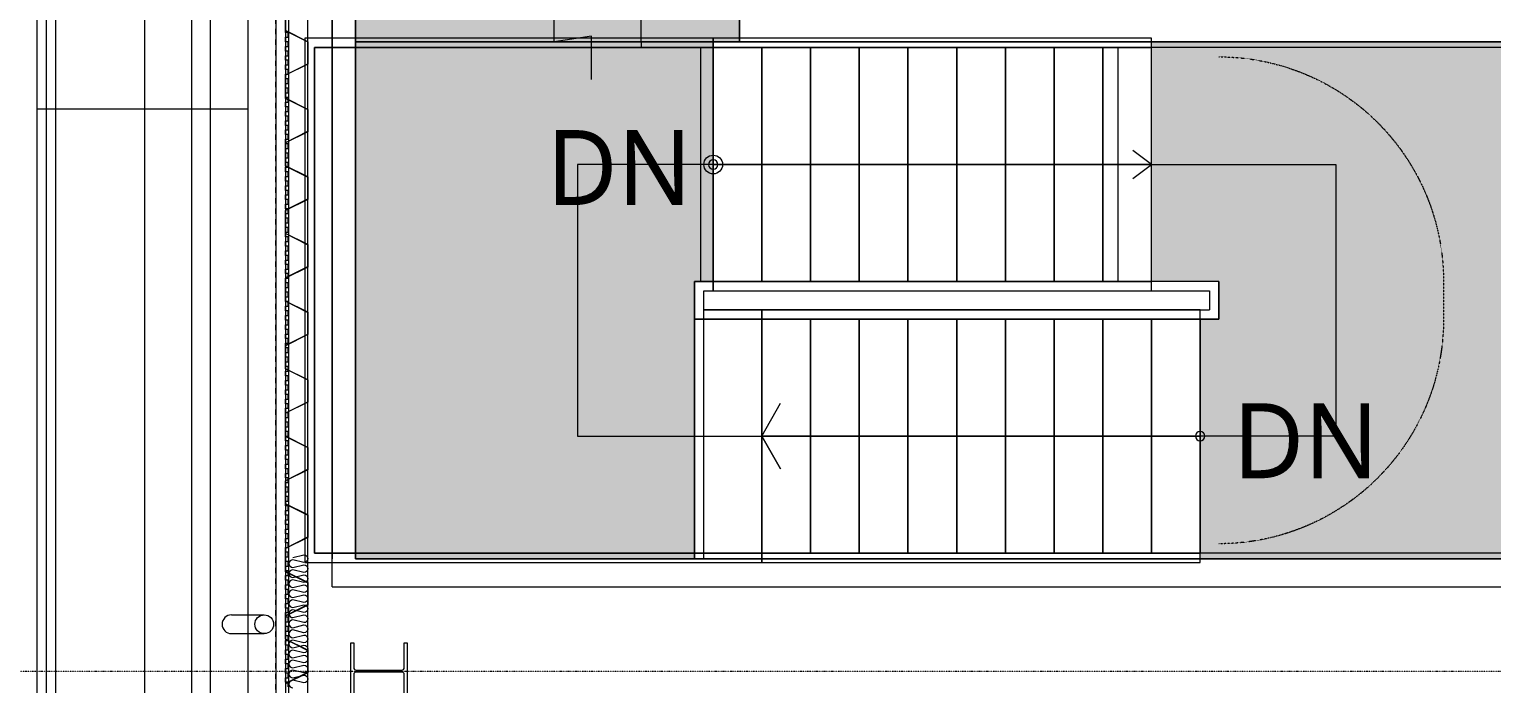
# Model space of a CAD drawing. Extents: x -32000 to 416743, y -254124 to 144214.
# Drawn here: x 133 to 7942, y 59932 to 63428 of the extents above; entities that cross this region are included whole.
import ezdxf

# ---------------------------------------------------------------- set-up
doc = ezdxf.new("R2010")
doc.units = 0
doc.header["$LTSCALE"] = 10
for name, pattern in [('H12PL4$0$JJP_三點線', [0.9, 0.3, -0.15, 0, -0.15, 0, -0.15, 0, -0.15]), ('H12PL4$0$JJP_虛線(退縮線、投影線、地下室範圍、非屬本工程、圖面分區)', [0.45, 0.3, -0.15]), ('XFM7P40ICA$0$H12PL4$0$CENTERK1', [0.0983, 0.0833, -0.005, 0.005, -0.005]), ('XFM7P40ICA$0$H12PL4$0$DOTK1', [0.01, 0.005, -0.005]), ('XFM7P40ICA$0$H12PL4$0$JJP_三點線', [0.9, 0.3, -0.15, 0, -0.15, 0, -0.15, 0, -0.15]), ('XFM7P40ICA$0$H12PL4$0$TAI_虛線', [5.644, 2.822, -2.822])]:
    doc.linetypes.add(name, pattern=pattern)
for name, color, linetype in [('H12PL4$0$A-STRS', 252, 'Continuous'), ('H12PL4$0$A-TEXT', 250, 'Continuous'), ('H12PL4$0$A-WALL-EX', 252, 'Continuous'), ('H12PL4$0$A-WALL-IN', 252, 'Continuous'), ('H12PL4$0$Hattch', 252, 'Continuous'), ('H12PL4$0$S-GRID', 252, 'Continuous'), ('H12PL4$0$S-SLAB-SHOW', 252, 'Continuous'), ('XFM7P40ICA$0$H12PL4$0$A-CLNG', 252, 'Continuous'), ('XFM7P40ICA$0$H12PL4$0$A-WALL-EX', 252, 'Continuous'), ('XFM7P40ICA$0$H12PL4$0$Hattch', 252, 'Continuous'), ('XFM7P40ICA$0$H12PL4$0$L40_19_200_HYOKI', 252, 'Continuous'), ('XFM7P40ICA$0$H12PL4$0$L40_19_DRAN', 252, 'Continuous'), ('XFM7P40ICA$0$H12PL4$0$L40_19_GW', 252, 'Continuous'), ('XFM7P40ICA$0$H12PL4$0$L40_19_HYOKI', 252, 'Continuous'), ('XFM7P40ICA$0$H12PL4$0$L40_19_KAIDAN', 252, 'Continuous'), ('XFM7P40ICA$0$H12PL4$0$L40_19_MEJI', 252, 'Continuous'), ('XFM7P40ICA$0$H12PL4$0$L40_19_SIAGE1', 252, 'Continuous'), ('XFM7P40ICA$0$H12PL4$0$L40_19_SIAGE2', 252, 'Continuous'), ('XFM7P40ICA$0$H12PL4$0$L40_19_SIAGE3', 252, 'Continuous'), ('XFM7P40ICA$0$H12PL4$0$L40_19_STEEL2', 252, 'Continuous'), ('XFM7P40ICA$0$H12PL4$0$L40_19_SUGATA3', 252, 'Continuous'), ('XFM7P40ICA$0$H12PL4$0$S-GRID', 252, 'Continuous')]:
    doc.layers.add(name, color=color, linetype=linetype)
doc.styles.add('H12PL4$0$Standard', font='isocp.shx', dxfattribs={"bigfont": 'chineset.shx'})

# ---------------------------------------------------------------- blocks, each defined once
blk = doc.blocks.new('H12PL4')
at = {"layer": 'H12PL4$0$Hattch', "linetype": 'Continuous', "lineweight": 0}
for points in [[(1875, 66747), (1875, 63360), (3925, 63360), (3925, 67380), (2250, 67380), (2250, 66747)], [(1875, 60600), (3685, 60600), (3685, 62080), (3785, 62080), (3785, 63360), (1875, 63360)], [(6125, 63360), (6125, 62080), (6485, 62080), (6485, 61880), (6385, 61880), (6385, 60600), (8750, 60600), (8750, 63360)]]:
    blk.add_hatch(color=256, dxfattribs=at).paths.add_polyline_path(points)
at = {"layer": 'H12PL4$0$A-STRS', "lineweight": 0}
for p, q in [((3785, 63380), (1605, 63380)), ((1605, 63380), (1605, 60580)), ((6125, 63380), (3785, 63380)), ((3785, 63380), (3785, 63330)), ((6125, 63380), (3785, 63380)), ((3785, 63380), (3785, 63330)), ((3785, 63330), (3785, 63380)), ((6125, 63330), (6125, 63380)), ((6125, 63330), (6125, 63380)), ((1655, 60630), (1655, 63330)), ((1655, 63330), (3785, 63330)), ((1655, 63330), (1655, 60630)), ((3717.3, 63330), (1655, 63330)), ((1655, 63330), (1655, 60630)), ((3785, 63330), (1655, 63330)), ((3785, 63330), (3717.3, 63330)), ((3785, 63330), (6125, 63330)), ((3785, 63330), (3785, 62080)), ((6125, 63330), (3785, 63330)), ((4045, 63330), (3785, 63330)), ((3785, 63330), (3785, 62080)), ((3785, 63330), (6125, 63330)), ((6125, 63330), (3785, 63330)), ((3785, 62080), (3785, 63330)), ((3785, 62080), (3785, 63330)), ((3785, 62080), (3785, 63330)), ((4045, 63330), (3785, 63330)), ((3785, 63330), (3785, 62080)), ((3785, 62080), (3785, 63330)), ((4045, 62080), (4045, 63330)), ((4305, 63330), (4045, 63330)), ((4045, 63330), (4045, 62080)), ((4045, 62080), (4045, 63330)), ((4045, 62080), (4045, 63330)), ((4305, 63330), (4045, 63330)), ((4045, 63330), (4045, 62080)), ((4045, 62080), (4045, 63330)), ((4305, 62080), (4305, 63330)), ((4565, 63330), (4305, 63330)), ((4305, 63330), (4305, 62080)), ((4305, 62080), (4305, 63330)), ((4305, 62080), (4305, 63330)), ((4565, 63330), (4305, 63330)), ((4305, 63330), (4305, 62080)), ((4305, 62080), (4305, 63330)), ((4565, 62080), (4565, 63330)), ((4825, 63330), (4565, 63330)), ((4565, 63330), (4565, 62080)), ((4565, 62080), (4565, 63330)), ((4565, 62080), (4565, 63330)), ((4825, 63330), (4565, 63330)), ((4565, 63330), (4565, 62080)), ((4565, 62080), (4565, 63330)), ((4825, 62080), (4825, 63330)), ((5085, 63330), (4825, 63330)), ((4825, 63330), (4825, 62080)), ((4825, 62080), (4825, 63330)), ((4825, 62080), (4825, 63330)), ((5085, 63330), (4825, 63330)), ((4825, 63330), (4825, 62080)), ((4825, 62080), (4825, 63330)), ((5085, 62080), (5085, 63330)), ((5345, 63330), (5085, 63330)), ((5085, 63330), (5085, 62080)), ((5085, 62080), (5085, 63330)), ((5085, 62080), (5085, 63330)), ((5345, 63330), (5085, 63330)), ((5085, 63330), (5085, 62080)), ((5085, 62080), (5085, 63330)), ((5345, 62080), (5345, 63330)), ((5605, 63330), (5345, 63330)), ((5345, 63330), (5345, 62080)), ((5345, 62080), (5345, 63330)), ((5345, 62080), (5345, 63330)), ((5605, 63330), (5345, 63330)), ((5345, 63330), (5345, 62080)), ((5345, 62080), (5345, 63330)), ((5605, 62080), (5605, 63330)), ((5865, 63330), (5605, 63330)), ((5605, 63330), (5605, 62080)), ((5605, 62080), (5605, 63330)), ((5605, 62080), (5605, 63330)), ((5865, 63330), (5605, 63330)), ((5605, 63330), (5605, 62080)), ((5605, 62080), (5605, 63330)), ((5865, 62080), (5865, 63330)), ((6125, 63330), (5865, 63330)), ((5865, 63330), (5865, 62080)), ((5865, 62080), (5865, 63330)), ((5865, 62080), (5865, 63330)), ((6125, 63330), (5865, 63330)), ((5865, 63330), (5865, 62080)), ((5865, 62080), (5865, 63330)), ((6125, 62080), (6125, 63330)), ((6125, 62080), (6125, 63330)), ((6125, 62080), (6125, 63330)), ((6125, 62080), (6125, 63330)), ((6125, 62705), (6025, 62780)), ((6125, 62705), (6025, 62780)), ((3785, 62705), (3060, 62705)), ((3060, 62705), (3060, 61255)), ((4045, 62705), (3785, 62705)), ((5865, 62705), (3785, 62705)), ((5865, 62705), (4045, 62705)), ((6125, 62705), (5865, 62705)), ((6125, 62705), (5865, 62705)), ((6025, 62630), (6125, 62705)), ((6025, 62630), (6125, 62705)), ((3785, 62080), (3685, 62080)), ((3685, 62080), (3685, 61880)), ((3685, 61880), (3685, 62080)), ((3685, 62080), (3717.3, 62080)), ((3685, 61880), (3685, 62080)), ((3685, 62080), (3785, 62080)), ((3717.3, 62080), (3785, 62080)), ((3735, 61930), (3735, 62030)), ((3735, 62030), (3785, 62030)), ((6125, 62080), (3785, 62080)), ((3785, 62080), (3785, 62030)), ((3785, 62080), (6125, 62080)), ((3785, 62080), (4045, 62080)), ((6125, 62080), (3785, 62080)), ((3785, 62080), (3785, 62030)), ((3785, 62030), (3785, 62080)), ((3785, 62080), (6125, 62080)), ((3785, 62080), (4045, 62080)), ((3785, 62030), (6125, 62030)), ((3785, 62030), (6125, 62030)), ((4045, 62080), (4305, 62080)), ((4045, 62080), (4305, 62080)), ((4305, 62080), (4565, 62080)), ((4305, 62080), (4565, 62080)), ((4565, 62080), (4825, 62080)), ((4565, 62080), (4825, 62080)), ((4825, 62080), (5085, 62080)), ((4825, 62080), (5085, 62080)), ((5085, 62080), (5345, 62080)), ((5085, 62080), (5345, 62080)), ((5345, 62080), (5605, 62080)), ((5345, 62080), (5605, 62080)), ((5605, 62080), (5865, 62080)), ((5605, 62080), (5865, 62080)), ((5865, 62080), (6125, 62080)), ((5865, 62080), (6125, 62080)), ((6125, 62030), (6125, 62080)), ((6125, 62030), (6125, 62080)), ((3685, 61880), (4045, 61880)), ((4045, 61880), (3685, 61880)), ((4045, 61880), (3685, 61880)), ((4045, 61930), (3735, 61930)), ((4045, 61880), (4045, 61930)), ((6385, 61930), (4045, 61930)), ((4045, 61930), (4045, 61880)), ((4045, 61880), (6385, 61880)), ((6385, 61880), (4045, 61880)), ((4045, 61880), (4045, 60630)), ((4045, 61880), (4045, 60630)), ((4045, 60630), (4045, 61880)), ((4305, 61880), (4045, 61880)), ((4045, 61880), (4045, 60630)), ((4305, 61880), (4305, 60630)), ((4305, 60630), (4305, 61880)), ((4305, 61880), (4305, 60630)), ((4565, 61880), (4305, 61880)), ((4565, 61880), (4565, 60630)), ((4565, 60630), (4565, 61880)), ((4565, 61880), (4565, 60630)), ((4825, 61880), (4565, 61880)), ((4825, 61880), (4825, 60630)), ((4825, 60630), (4825, 61880)), ((4825, 61880), (4825, 60630)), ((5085, 61880), (4825, 61880)), ((5085, 61880), (5085, 60630)), ((5085, 60630), (5085, 61880)), ((5085, 61880), (5085, 60630)), ((5345, 61880), (5085, 61880)), ((5345, 61880), (5345, 60630)), ((5345, 60630), (5345, 61880)), ((5345, 61880), (5345, 60630)), ((5605, 61880), (5345, 61880)), ((5605, 61880), (5605, 60630)), ((5605, 60630), (5605, 61880)), ((5605, 61880), (5605, 60630)), ((5865, 61880), (5605, 61880)), ((5865, 61880), (5865, 60630)), ((5865, 60630), (5865, 61880)), ((5865, 61880), (5865, 60630)), ((6125, 61880), (5865, 61880)), ((6125, 61880), (6125, 60630)), ((6125, 60630), (6125, 61880)), ((6125, 61880), (6125, 60630)), ((6385, 61880), (6125, 61880)), ((6385, 61880), (6385, 61930)), ((6385, 60630), (6385, 61880)), ((6385, 60630), (6385, 61880)), ((3060, 61255), (4045, 61255)), ((4045, 61255), (6125, 61255)), ((6125, 61255), (6385, 61255)), ((4045, 60630), (1655, 60630)), ((1655, 60630), (4045, 60630)), ((1655, 60630), (4045, 60630)), ((4045, 60580), (4045, 60630)), ((6385, 60630), (4045, 60630)), ((4045, 60630), (4045, 60580)), ((4045, 60630), (6385, 60630)), ((4045, 60630), (4305, 60630)), ((4305, 60630), (4565, 60630)), ((4565, 60630), (4825, 60630)), ((4825, 60630), (5085, 60630)), ((5085, 60630), (5345, 60630)), ((5345, 60630), (5605, 60630)), ((5605, 60630), (5865, 60630)), ((5865, 60630), (6125, 60630)), ((6125, 60630), (6385, 60630)), ((6385, 60580), (6385, 60630)), ((1605, 60580), (4045, 60580)), ((4045, 60580), (6385, 60580))]:
    blk.add_line(p, q, dxfattribs=at)
at = {"layer": 'H12PL4$0$A-STRS', "linetype": 'H12PL4$0$JJP_虛線(退縮線、投影線、地下室範圍、非屬本工程、圖面分區)', "lineweight": 0}
for p, q in [((3717.3, 63330), (3717.3, 62080)), ((5945.9, 63330), (5945.9, 62080)), ((5945.9, 63330), (5945.9, 62080)), ((4045, 61880), (4045, 60630))]:
    blk.add_line(p, q, dxfattribs=at)
at = {"layer": 'H12PL4$0$A-STRS', "lineweight": 0, "flags": 128}
for points in [[(3785, 62680, 1), (3785, 62730, 1)], [(6385, 61280, 1), (6385, 61230, 1)]]:
    blk.add_lwpolyline(points, format="xyb", close=True, dxfattribs=at)
at = {"layer": 'H12PL4$0$A-WALL-EX', "lineweight": 0, "flags": 128}
for points in [[(1500, 67500), (1500, 59500)], [(1620, 59620), (1620, 67380)]]:
    blk.add_lwpolyline(points, dxfattribs=at)
at = {"layer": 'H12PL4$0$A-WALL-IN', "lineweight": 0, "flags": 128}
for points in [[(1750, 66837), (1750, 60600)], [(1875, 60600), (1875, 66747)], [(3925, 63660), (3925, 63360)], [(3925, 63360), (4075, 63360)], [(4075, 63360), (8925, 63360)], [(1750, 60450), (1750, 60600)], [(8925, 60600), (1875, 60600)], [(1750, 60450), (14140, 60450)]]:
    blk.add_lwpolyline(points, dxfattribs=at)
at = {"layer": 'H12PL4$0$S-GRID', "linetype": 'H12PL4$0$JJP_三點線', "lineweight": 0}
blk.add_line((-29000, 60000), (289600, 60000), dxfattribs=at)
at = {"layer": 'H12PL4$0$S-SLAB-SHOW', "lineweight": 0}
for p, q in [((750, -2300), (750, 82649.8)), ((1100, -2300), (1100, 82649.8))]:
    blk.add_line(p, q, dxfattribs=at)
at = {"layer": 'H12PL4$0$S-SLAB-SHOW', "lineweight": 0, "flags": 128}
for points in [[(1875, 66747), (1875, 63360), (3925, 63360), (3925, 67380), (2250, 67380), (2250, 66747)], [(1875, 60600), (3685, 60600), (3685, 62080), (3785, 62080), (3785, 63360), (1875, 63360)], [(6125, 63360), (8750, 63360), (8750, 60600), (6385, 60600), (6385, 61880), (6485, 61880), (6485, 62080), (6125, 62080)]]:
    blk.add_lwpolyline(points, close=True, dxfattribs=at)
at = {"layer": 'H12PL4$0$A-TEXT', "linetype": 'Continuous', "lineweight": 0, "char_height": 400, "attachment_point": 4, "style": 'H12PL4$0$Standard'}
for insert in [(2894.1, 62688.8), (6560.5, 61229.7)]:
    blk.add_mtext('\\A1;{\\fMicrosoft JhengHei|b0|i0|c136|p34;DN}', dxfattribs=dict(at, insert=insert))
blk = doc.blocks.new('XFM7P40ICA$0$H12PL4')
at = {"layer": 'XFM7P40ICA$0$H12PL4$0$A-CLNG', "linetype": 'XFM7P40ICA$0$H12PL4$0$TAI_虛線', "lineweight": 0, "flags": 128}
blk.add_lwpolyline([(1450, 59450), (1450, 67550)], dxfattribs=at)
at = {"layer": 'XFM7P40ICA$0$H12PL4$0$A-WALL-EX', "lineweight": 0}
for p, q in [((750, -2300), (750, 82649.8)), ((1100, -2300), (1100, 82649.8))]:
    blk.add_line(p, q, dxfattribs=at)
at = {"layer": 'XFM7P40ICA$0$H12PL4$0$A-WALL-EX', "lineweight": 0, "flags": 128}
for points in [[(1500, 67500), (1500, 59500)], [(1620, 59620), (1620, 67380)]]:
    blk.add_lwpolyline(points, dxfattribs=at)
at = {"layer": 'XFM7P40ICA$0$H12PL4$0$Hattch', "lineweight": 0}
for p, q in [((1500, 63419), (1500, 63542.7)), ((1501.7, 63541.7), (1501.7, 63420)), ((1618.3, 63359.8), (1500, 63419)), ((1620, 63360.9), (1501.7, 63420)), ((1618.3, 63359.8), (1618.3, 63241.9)), ((1620, 63360.9), (1620, 63240.9)), ((1618.3, 63241.9), (1500, 63182.7)), ((1500, 63057.9), (1500, 63181.7)), ((1620, 63240.9), (1501.7, 63181.7)), ((1501.7, 63180.7), (1501.7, 63059)), ((1618.3, 62998.8), (1500, 63057.9)), ((1620, 62999.8), (1501.7, 63059)), ((1618.3, 62998.8), (1618.3, 62880.9)), ((1620, 62999.8), (1620, 62879.8)), ((1618.3, 62880.9), (1500, 62821.7)), ((1620, 62879.8), (1501.7, 62820.7)), ((1500, 62696.9), (1500, 62820.7)), ((1501.7, 62819.6), (1501.7, 62697.9)), ((1618.3, 62637.7), (1500, 62696.9)), ((1620, 62638.8), (1501.7, 62697.9)), ((1618.3, 62637.7), (1618.3, 62519.8)), ((1620, 62638.8), (1620, 62518.8)), ((1618.3, 62519.8), (1500, 62460.7)), ((1620, 62518.8), (1501.7, 62459.6)), ((1500, 62335.9), (1500, 62459.6)), ((1501.7, 62458.6), (1501.7, 62336.9)), ((1618.3, 62276.7), (1500, 62335.9)), ((1620, 62277.7), (1501.7, 62336.9)), ((1618.3, 62276.7), (1618.3, 62158.8)), ((1620, 62277.7), (1620, 62157.7)), ((1618.3, 62158.8), (1500, 62099.6)), ((1500, 61974.8), (1500, 62098.6)), ((1620, 62157.7), (1501.7, 62098.6)), ((1501.7, 62097.5), (1501.7, 61975.9)), ((1618.3, 61915.7), (1500, 61974.8)), ((1620, 61916.7), (1501.7, 61975.9)), ((1618.3, 61915.7), (1618.3, 61797.7)), ((1620, 61916.7), (1620, 61796.7)), ((1618.3, 61797.7), (1500, 61738.6)), ((1620, 61796.7), (1501.7, 61737.5)), ((1500, 61613.8), (1500, 61737.5)), ((1501.7, 61736.5), (1501.7, 61614.8)), ((1618.3, 61554.6), (1500, 61613.8)), ((1620, 61555.7), (1501.7, 61614.8)), ((1618.3, 61554.6), (1618.3, 61436.7)), ((1620, 61555.7), (1620, 61435.7)), ((1618.3, 61436.7), (1500, 61377.5)), ((1620, 61435.7), (1501.7, 61376.5)), ((1500, 61252.8), (1500, 61376.5)), ((1501.7, 61375.5), (1501.7, 61253.8)), ((1618.3, 61193.6), (1500, 61252.8)), ((1620, 61194.6), (1501.7, 61253.8)), ((1618.3, 61193.6), (1618.3, 61075.7)), ((1620, 61194.6), (1620, 61074.6)), ((1618.3, 61075.7), (1500, 61016.5)), ((1620, 61074.6), (1501.7, 61015.5)), ((1500, 60891.7), (1500, 61015.5)), ((1501.7, 61014.4), (1501.7, 60892.8)), ((1618.3, 60832.6), (1500, 60891.7)), ((1620, 60833.6), (1501.7, 60892.8)), ((1618.3, 60832.6), (1618.3, 60714.6)), ((1620, 60833.6), (1620, 60713.6)), ((1618.3, 60714.6), (1500, 60655.5)), ((1620, 60713.6), (1501.7, 60654.4)), ((1500, 60530.7), (1500, 60654.4)), ((1501.7, 60653.4), (1501.7, 60531.7)), ((1618.3, 60471.5), (1500, 60530.7)), ((1620, 60472.6), (1501.7, 60531.7)), ((1618.3, 60471.5), (1618.3, 60353.6)), ((1620, 60472.6), (1620, 60352.6)), ((1618.3, 60353.6), (1500, 60294.4)), ((1500, 60169.6), (1500, 60293.4)), ((1620, 60352.6), (1501.7, 60293.4)), ((1501.7, 60292.4), (1501.7, 60170.7)), ((1618.3, 60110.5), (1500, 60169.6)), ((1620, 60111.5), (1501.7, 60170.7)), ((1618.3, 60110.5), (1618.3, 59992.6)), ((1620, 60111.5), (1620, 59991.5)), ((1618.3, 59992.6), (1500, 59933.4)), ((1620, 59991.5), (1501.7, 59932.4))]:
    blk.add_line(p, q, dxfattribs=at)
at = {"layer": 'XFM7P40ICA$0$H12PL4$0$L40_19_200_HYOKI', "lineweight": 0, "flags": 128}
blk.add_lwpolyline([(3134.9, 63160), (3134.9, 63390), (2934.9, 63360), (2934.9, 63660)], dxfattribs=at)
at = {"layer": 'XFM7P40ICA$0$H12PL4$0$L40_19_DRAN', "lineweight": 0}
for p, q in [((1212.5, 60300), (1387.5, 60300)), ((1212.5, 60200), (1387.5, 60200))]:
    blk.add_line(p, q, dxfattribs=at)
blk.add_circle((1387.5, 60250), 50, dxfattribs=at)
blk.add_arc((1212.5, 60250), 50, 90, 270, dxfattribs=at)
at = {"layer": 'XFM7P40ICA$0$H12PL4$0$L40_19_GW', "lineweight": 0, "flags": 128}
blk.add_lwpolyline([(1540.1, 60607), (1598.9, 60621.4, -1), (1598.9, 60580.2), (1540.1, 60594.6, 1), (1540.1, 60553.4), (1598.9, 60567.8, -1), (1598.9, 60526.6), (1540.1, 60541, 1), (1540.1, 60499.8), (1598.9, 60514.2, -1), (1598.9, 60473), (1540.1, 60487.4, 1), (1540.1, 60446.2), (1598.9, 60460.6, -1), (1598.9, 60419.4), (1540.1, 60433.8, 1), (1540.1, 60392.6), (1598.9, 60407, -1), (1598.9, 60365.8), (1540.1, 60380.2, 1), (1540.1, 60339), (1598.9, 60353.4, -1), (1598.9, 60312.2), (1540.1, 60326.6, 1), (1540.1, 60285.4), (1598.9, 60299.8, -1), (1598.9, 60258.6), (1540.1, 60273, 1), (1540.1, 60231.8), (1598.9, 60246.2, -1), (1598.9, 60205), (1540.1, 60219.4, 1), (1540.1, 60178.2), (1598.9, 60192.6, -1), (1598.9, 60151.4), (1540.1, 60165.8, 1), (1540.1, 60124.6), (1598.9, 60139, -1), (1598.9, 60097.8), (1540.1, 60112.2, 1), (1540.1, 60071), (1598.9, 60085.4, -1), (1598.9, 60044.2), (1540.1, 60058.6, 1), (1540.1, 60017.4), (1598.9, 60031.8, -1), (1598.9, 59990.6), (1540.1, 60005, 1), (1540.1, 59963.8), (1598.9, 59978.2, -1), (1598.9, 59937), (1540.1, 59951.4, 1), (1540.1, 59910.2)], format="xyb", dxfattribs=at)
at = {"layer": 'XFM7P40ICA$0$H12PL4$0$L40_19_HYOKI', "lineweight": 0}
for p, q in [((3785, 62705), (7110, 62705)), ((7110, 62705), (7110, 61255))]:
    blk.add_line(p, q, dxfattribs=at)
at = {"layer": 'XFM7P40ICA$0$H12PL4$0$L40_19_HYOKI', "lineweight": 0, "flags": 128}
blk.add_lwpolyline([(7110, 61255), (4045, 61255), (4145, 61080), (4045, 61255), (4145, 61430)], dxfattribs=at)
at = {"layer": 'XFM7P40ICA$0$H12PL4$0$L40_19_HYOKI', "lineweight": 0}
blk.add_circle((3785, 62705), 50, dxfattribs=at)
at = {"layer": 'XFM7P40ICA$0$H12PL4$0$L40_19_KAIDAN', "lineweight": 0}
for p, q in [((3400, 63360), (3400, 63330)), ((8720, 63330), (3400, 63330)), ((3785, 62080), (3785, 63330)), ((4045, 62080), (4045, 63330)), ((4305, 62080), (4305, 63330)), ((4565, 62080), (4565, 63330)), ((4825, 62080), (4825, 63330)), ((5085, 62080), (5085, 63330)), ((5345, 62080), (5345, 63330)), ((5605, 62080), (5605, 63330)), ((5865, 62080), (5865, 63330)), ((6125, 62080), (6125, 63330)), ((6485, 62080), (3685, 62080)), ((3685, 62080), (3685, 60600)), ((3735, 60600), (3735, 62030)), ((3735, 62030), (6435, 62030)), ((6435, 62030), (6435, 61930)), ((6485, 62080), (6485, 61880)), ((3735, 61930), (6435, 61930)), ((6485, 61880), (3735, 61880)), ((4045, 61880), (4045, 60630)), ((4305, 61880), (4305, 60630)), ((4565, 61880), (4565, 60630)), ((4825, 61880), (4825, 60630)), ((5085, 61880), (5085, 60630)), ((5345, 61880), (5345, 60630)), ((5605, 61880), (5605, 60630)), ((5865, 61880), (5865, 60630)), ((6125, 61880), (6125, 60630)), ((6385, 61880), (6385, 60630)), ((8720, 60630), (3735, 60630))]:
    blk.add_line(p, q, dxfattribs=at)
at = {"layer": 'XFM7P40ICA$0$H12PL4$0$L40_19_KAIDAN', "linetype": 'XFM7P40ICA$0$H12PL4$0$DOTK1', "lineweight": 0, "flags": 128}
blk.add_lwpolyline([(6485, 63280, -0.414214), (7685, 62080), (7685, 61880, -0.414214), (6485, 60680)], format="xyb", dxfattribs=at)
at = {"layer": 'XFM7P40ICA$0$H12PL4$0$L40_19_MEJI', "lineweight": 0}
for p, q in [((750, 45000), (750, 81550)), ((1000, 59050), (1000, 74500)), ((1300, 63000), (175, 63000))]:
    blk.add_line(p, q, dxfattribs=at)
at = {"layer": 'XFM7P40ICA$0$H12PL4$0$L40_19_SIAGE1', "lineweight": 0}
for p, q in [((1875, 66747), (1875, 60600)), ((3400, 63360), (3400, 63510)), ((8925, 63360), (3400, 63360)), ((1875, 60600), (8925, 60600))]:
    blk.add_line(p, q, dxfattribs=at)
at = {"layer": 'XFM7P40ICA$0$H12PL4$0$L40_19_SIAGE2', "lineweight": 0, "flags": 128}
blk.add_lwpolyline([(1514.5, 59915.2), (1514.5, 59940), (1500, 59940), (1500, 59964.8), (1514.5, 59964.8), (1514.5, 59989.6), (1500, 59989.6), (1500, 60014.4), (1514.5, 60014.4), (1514.5, 60039.2), (1500, 60039.2), (1500, 60064), (1514.5, 60064), (1514.5, 60088.8), (1500, 60088.8), (1500, 60113.6), (1514.5, 60113.6), (1514.5, 60138.4), (1500, 60138.4), (1500, 60163.2), (1514.5, 60163.2), (1514.5, 60188), (1500, 60188), (1500, 60212.8), (1514.5, 60212.8), (1514.5, 60237.6), (1500, 60237.6), (1500, 60262.4), (1514.5, 60262.4), (1514.5, 60287.2), (1500, 60287.2), (1500, 60312), (1514.5, 60312), (1514.5, 60336.8), (1500, 60336.8), (1500, 60361.6), (1514.5, 60361.6), (1514.5, 60386.4), (1500, 60386.4), (1500, 60411.2), (1514.5, 60411.2), (1514.5, 60436), (1500, 60436), (1500, 60460.8), (1514.5, 60460.8), (1514.5, 60485.6), (1500, 60485.6), (1500, 60510.4), (1514.5, 60510.4), (1514.5, 60535.2), (1500, 60535.2), (1500, 60560), (1514.5, 60560), (1514.5, 60584.8), (1500, 60584.8), (1500, 60609.6), (1514.5, 60609.6), (1514.5, 60634.4), (1500, 60634.4), (1500, 60659.2), (1514.5, 60659.2), (1514.5, 60684), (1500, 60684), (1500, 60708.8), (1514.5, 60708.8), (1514.5, 60733.6), (1500, 60733.6), (1500, 60758.4), (1514.5, 60758.4), (1514.5, 60783.2), (1500, 60783.2), (1500, 60808), (1514.5, 60808), (1514.5, 60832.8), (1500, 60832.8), (1500, 60857.6), (1514.5, 60857.6), (1514.5, 60882.4), (1500, 60882.4), (1500, 60907.2), (1514.5, 60907.2), (1514.5, 60932), (1500, 60932), (1500, 60956.8), (1514.5, 60956.8), (1514.5, 60981.6), (1500, 60981.6), (1500, 61006.4), (1514.5, 61006.4), (1514.5, 61031.2), (1500, 61031.2), (1500, 61056), (1514.5, 61056), (1514.5, 61080.8), (1500, 61080.8), (1500, 61105.6), (1514.5, 61105.6), (1514.5, 61130.4), (1500, 61130.4), (1500, 61155.2), (1514.5, 61155.2), (1514.5, 61180), (1500, 61180), (1500, 61204.8), (1514.5, 61204.8), (1514.5, 61229.6), (1500, 61229.6), (1500, 61254.4), (1514.5, 61254.4), (1514.5, 61279.2), (1500, 61279.2), (1500, 61304), (1514.5, 61304), (1514.5, 61328.8), (1500, 61328.8), (1500, 61353.6), (1514.5, 61353.6), (1514.5, 61378.4), (1500, 61378.4), (1500, 61403.2), (1514.5, 61403.2), (1514.5, 61428), (1500, 61428), (1500, 61452.8), (1514.5, 61452.8), (1514.5, 61477.6), (1500, 61477.6), (1500, 61502.4), (1514.5, 61502.4), (1514.5, 61527.2), (1500, 61527.2), (1500, 61552), (1514.5, 61552), (1514.5, 61576.8), (1500, 61576.8), (1500, 61601.6), (1514.5, 61601.6), (1514.5, 61626.4), (1500, 61626.4), (1500, 61651.2), (1514.5, 61651.2), (1514.5, 61676), (1500, 61676), (1500, 61700.8), (1514.5, 61700.8), (1514.5, 61725.6), (1500, 61725.6), (1500, 61750.4), (1514.5, 61750.4), (1514.5, 61775.2), (1500, 61775.2), (1500, 61800), (1514.5, 61800), (1514.5, 61824.8), (1500, 61824.8), (1500, 61849.6), (1514.5, 61849.6), (1514.5, 61874.4), (1500, 61874.4), (1500, 61899.2), (1514.5, 61899.2), (1514.5, 61924), (1500, 61924), (1500, 61948.8), (1514.5, 61948.8), (1514.5, 61973.6), (1500, 61973.6), (1500, 61998.4), (1514.5, 61998.4), (1514.5, 62023.2), (1500, 62023.2), (1500, 62048), (1514.5, 62048), (1514.5, 62072.8), (1500, 62072.8), (1500, 62097.6), (1514.5, 62097.6), (1514.5, 62122.4), (1500, 62122.4), (1500, 62145.6), (1514.5, 62145.6), (1514.5, 62170.4), (1500, 62170.4), (1500, 62195.2), (1514.5, 62195.2), (1514.5, 62220), (1500, 62220), (1500, 62244.8), (1514.5, 62244.8), (1514.5, 62269.6), (1500, 62269.6), (1500, 62294.4), (1514.5, 62294.4), (1514.5, 62319.2), (1500, 62319.2), (1500, 62344), (1514.5, 62344), (1514.5, 62368.8), (1500, 62368.8), (1500, 62393.6), (1514.5, 62393.6), (1514.5, 62418.4), (1500, 62418.4), (1500, 62443.2), (1514.5, 62443.2), (1514.5, 62468), (1500, 62468), (1500, 62492.8), (1514.5, 62492.8), (1514.5, 62517.6), (1500, 62517.6), (1500, 62542.4), (1514.5, 62542.4), (1514.5, 62567.2), (1500, 62567.2), (1500, 62592), (1514.5, 62592), (1514.5, 62616.8), (1500, 62616.8), (1500, 62641.6), (1514.5, 62641.6), (1514.5, 62666.4), (1500, 62666.4), (1500, 62691.2), (1514.5, 62691.2), (1514.5, 62716), (1500, 62716), (1500, 62740.8), (1514.5, 62740.8), (1514.5, 62765.6), (1500, 62765.6), (1500, 62790.4), (1514.5, 62790.4), (1514.5, 62815.2), (1500, 62815.2), (1500, 62840), (1514.5, 62840), (1514.5, 62864.8), (1500, 62864.8), (1500, 62889.6), (1514.5, 62889.6), (1514.5, 62914.4), (1500, 62914.4), (1500, 62939.2), (1514.5, 62939.2), (1514.5, 62964), (1500, 62964), (1500, 62988.8), (1514.5, 62988.8), (1514.5, 63013.6), (1500, 63013.6), (1500, 63038.4), (1514.5, 63038.4), (1514.5, 63063.2), (1500, 63063.2), (1500, 63088), (1514.5, 63088), (1514.5, 63112.8), (1500, 63112.8), (1500, 63137.6), (1514.5, 63137.6), (1514.5, 63162.4), (1500, 63162.4), (1500, 63187.2), (1514.5, 63187.2), (1514.5, 63212), (1500, 63212), (1500, 63236.8), (1514.5, 63236.8), (1514.5, 63261.6), (1500, 63261.6), (1500, 63286.4), (1514.5, 63286.4), (1514.5, 63311.2), (1500, 63311.2), (1500, 63336), (1514.5, 63336), (1514.5, 63360.8), (1500, 63360.8), (1500, 63385.6), (1514.5, 63385.6), (1514.5, 63410.4), (1500, 63410.4), (1500, 63435.2)], dxfattribs=at)
at = {"layer": 'XFM7P40ICA$0$H12PL4$0$L40_19_SIAGE3', "lineweight": 0}
for p, q in [((1519.5, 59519.5), (1519.5, 67480.5)), ((1619.5, 59619.5), (1619.5, 67380.5)), ((1750, 60450), (1750, 66837)), ((1750, 60450), (14140.5, 60450))]:
    blk.add_line(p, q, dxfattribs=at)
at = {"layer": 'XFM7P40ICA$0$H12PL4$0$L40_19_STEEL2', "lineweight": 0, "flags": 128}
blk.add_lwpolyline([(1850, 59850), (1850, 60150), (1865, 60150), (1865, 60018, 0.414214), (1878, 60005), (2122, 60005, 0.414214), (2135, 60018), (2135, 60150), (2150, 60150), (2150, 59850), (2135, 59850), (2135, 59982, 0.414214), (2122, 59995), (1878, 59995, 0.414214), (1865, 59982), (1865, 59850)], format="xyb", close=True, dxfattribs=at)
at = {"layer": 'XFM7P40ICA$0$H12PL4$0$L40_19_SUGATA3', "lineweight": 0}
for p, q in [((175, -1975), (175, 82325)), ((1300, 67700), (1300, 56978.8)), ((1450, 67550), (1450, 57128.8)), ((3400, 63360), (1875, 63360))]:
    blk.add_line(p, q, dxfattribs=at)
at = {"layer": 'XFM7P40ICA$0$H12PL4$0$L40_19_SUGATA3', "linetype": 'XFM7P40ICA$0$H12PL4$0$CENTERK1', "lineweight": 0}
for p, q in [((225, -1925), (225, 82275)), ((275, -1875), (275, 82225))]:
    blk.add_line(p, q, dxfattribs=at)
at = {"layer": 'XFM7P40ICA$0$H12PL4$0$S-GRID', "linetype": 'XFM7P40ICA$0$H12PL4$0$JJP_三點線', "lineweight": 0}
blk.add_line((-29000, 60000), (289600, 60000), dxfattribs=at)
blk = doc.blocks.new('XFM7P40ICA')
blk.add_blockref('XFM7P40ICA$0$H12PL4', (0, 0))

msp = doc.modelspace()

# ---------------------------------------------------------------- block references
for name in ['H12PL4', 'XFM7P40ICA']:
    msp.add_blockref(name, (0, 0))

doc.saveas('drawing.dxf')
